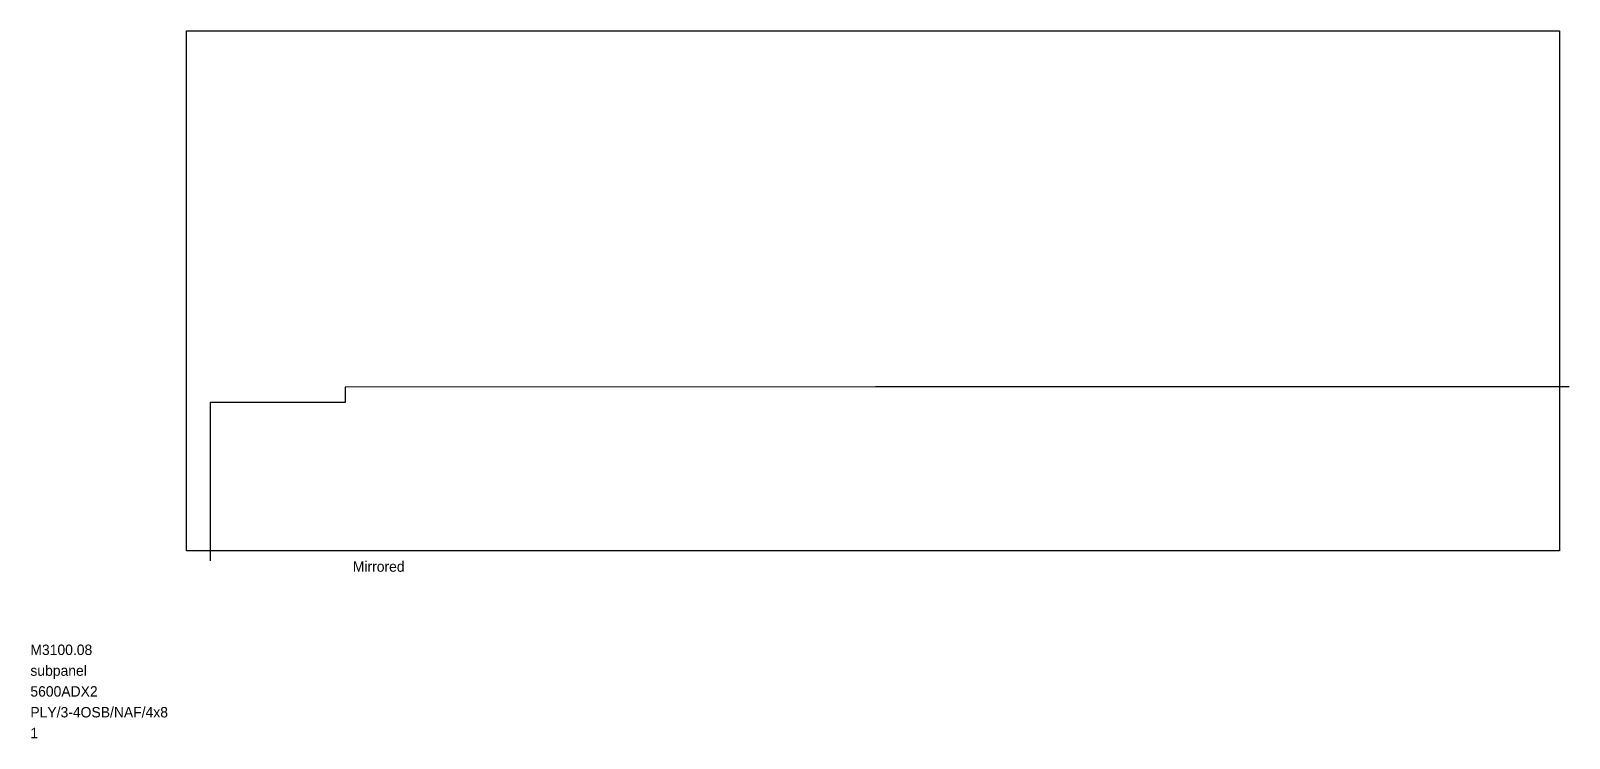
# Model space of a CAD drawing. Header units: metres. Extents: x -7.5 to 66.5, y -9 to 25.
import ezdxf

# ---------------------------------------------------------------- set-up
doc = ezdxf.new("R2010")
doc.units = ezdxf.units.M

msp = doc.modelspace()

# ---------------------------------------------------------------- linework, layer by layer
at = {"layer": 'BORDER_Z0P74', "color": 7}
msp.add_lwpolyline([(0, 0), (0, 25), (66, 25), (66, 0)], close=True, dxfattribs=at)
at = {"layer": 'ROUTE_Z0P75LT130RAMP', "color": 3}
msp.add_lwpolyline([(66.475, 7.88389), (66.1, 7.88389), (33.13037, 7.88389), (7.63037, 7.879008), (7.63037, 7.129008), (1.136238, 7.129008), (1.136238, -0.1), (1.136238, -0.475)], dxfattribs=at)

# ---------------------------------------------------------------- texts
at = {"layer": 'DESCRIPTION', "color": 1}
msp.add_text('subpanel', height=0.5, dxfattribs=at).set_placement((-7.5, -6))
at = {"layer": 'FILENAME', "color": 1}
msp.add_text('5600ADX2', height=0.5, dxfattribs=at).set_placement((-7.5, -7))
at = {"layer": 'ITEMNUMBER', "color": 1}
msp.add_text('M3100.08', height=0.5, dxfattribs=at).set_placement((-7.5, -5))
at = {"layer": 'MATERIALNAME', "color": 1}
msp.add_text('PLY/3-4OSB/NAF/4x8', height=0.5, dxfattribs=at).set_placement((-7.5, -8))
at = {"layer": 'Qty', "color": 1}
msp.add_text('1', height=0.5, dxfattribs=at).set_placement((-7.5, -9))
at = {"layer": 'RUNFIELD', "color": 1}
msp.add_text('Mirrored', height=0.5, dxfattribs=at).set_placement((8, -1))

doc.saveas('drawing.dxf')
